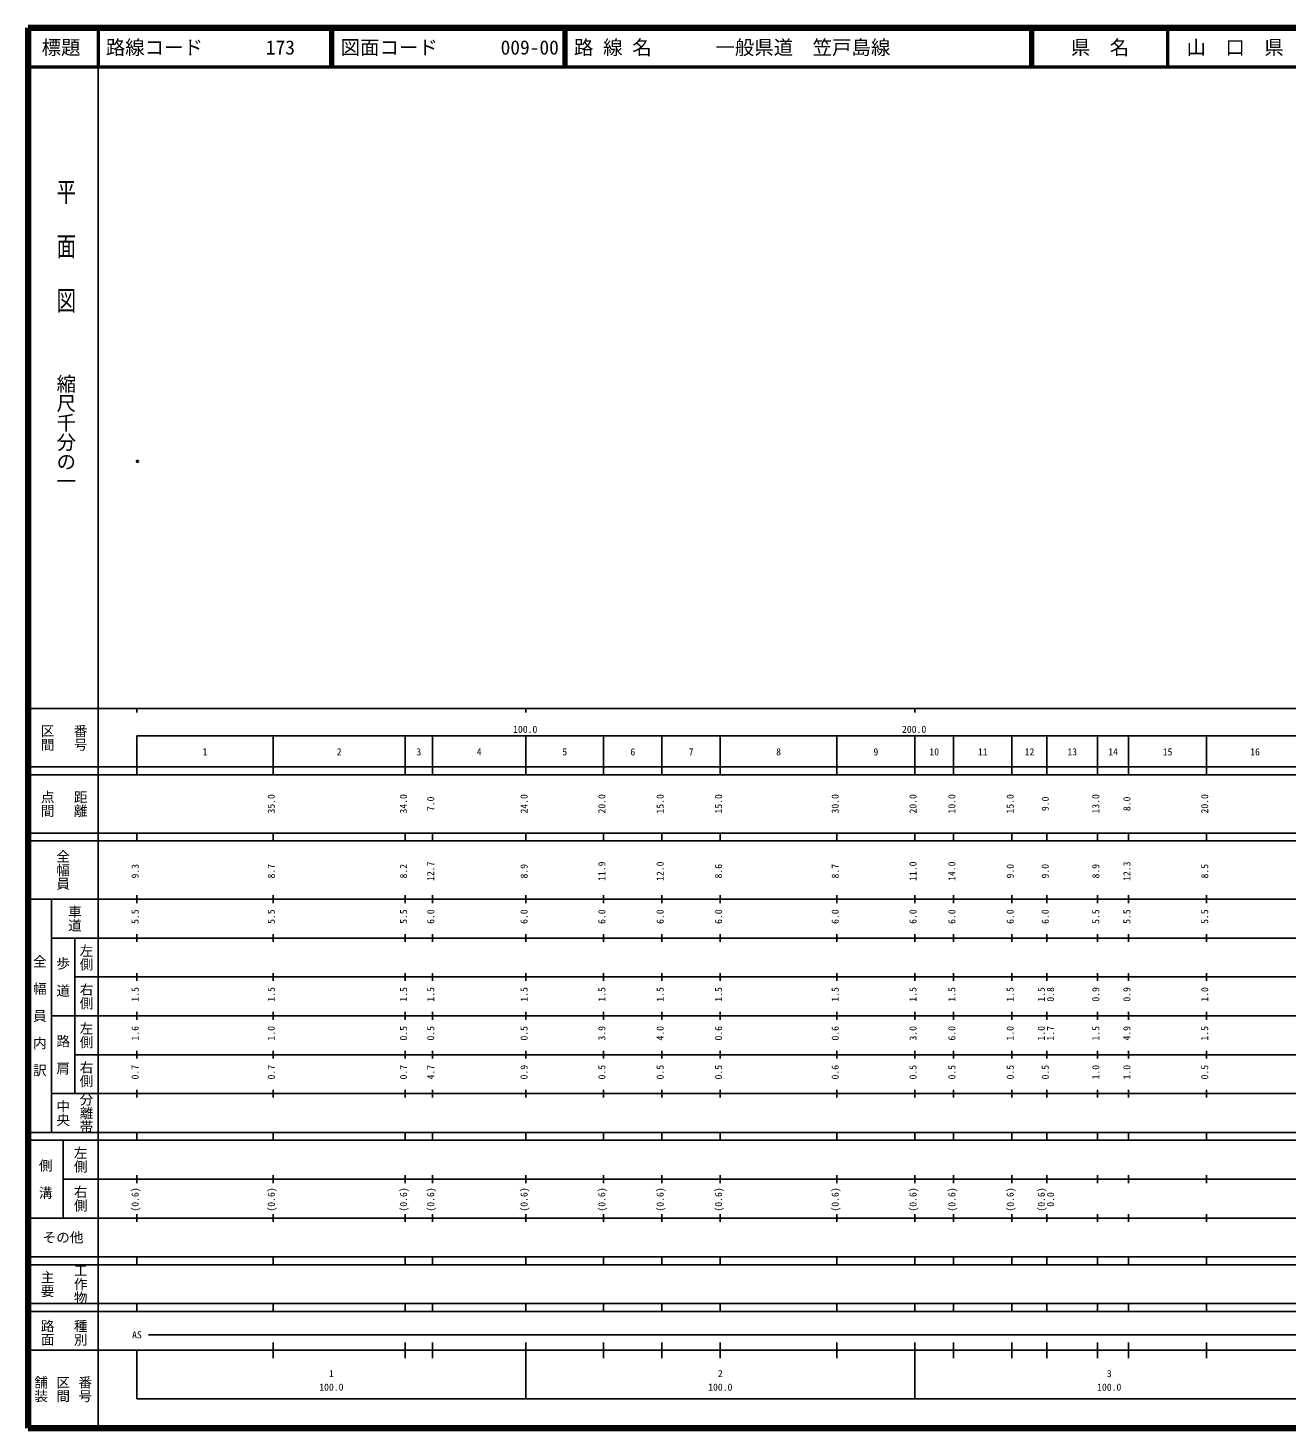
# Model space of a CAD drawing. Units: millimetres on the paper. Extents: x 40 to 680, y 20 to 380.
# Drawn here: x 40 to 363.7, y 20 to 380 of the extents above; entities that cross this region are included whole.
import ezdxf
from ezdxf.enums import TextEntityAlignment as Align

# ---------------------------------------------------------------- set-up
doc = ezdxf.new("R2010")
doc.units = ezdxf.units.MM
doc.header["$PDMODE"] = 32
doc.header["$PDSIZE"] = 0.5
doc.layers.add('M-OTRS', color=6, linetype='Continuous')
doc.layers.add('M-TTL-TXT', color=7, linetype='Continuous')
for name, color, linetype, lineweight in [('M-TTL', 2, 'Continuous', 140), ('M-TTL-BAND', 7, 'Continuous', 25), ('M-TTL-LINE', 7, 'Continuous', 50)]:
    doc.layers.add(name, color=color, linetype=linetype, lineweight=lineweight)
doc.styles.add('@ＭＳ ゴシック', font='')
doc.styles.add('ＭＳ ゴシック', font='')
doc.styles.get('@ＭＳ ゴシック').set_extended_font_data('@MS Gothic')
doc.styles.get('ＭＳ ゴシック').set_extended_font_data('MS Gothic')

msp = doc.modelspace()

# ---------------------------------------------------------------- linework, layer by layer
at = {"layer": 'M-OTRS'}
msp.add_point((68.129, 268.575), dxfattribs=at)
at = {"layer": 'M-TTL'}
for p, q in [((40, 380), (40, 20)), ((680, 380), (40, 380)), ((40, 20), (680, 20))]:
    msp.add_line(p, q, dxfattribs=at)
at = {"layer": 'M-TTL-BAND'}
for p, q in [((58, 370), (58, 20)), ((40, 205), (579, 205)), ((68, 205), (68, 204)), ((168, 205), (168, 204)), ((268, 205), (268, 204)), ((68, 198), (579, 198)), ((68, 198), (68, 188)), ((103, 188), (103, 198)), ((137, 188), (137, 198)), ((144, 188), (144, 198)), ((168, 188), (168, 198)), ((188, 188), (188, 198)), ((203, 188), (203, 198)), ((218, 188), (218, 198)), ((248, 188), (248, 198)), ((268, 188), (268, 198)), ((278, 188), (278, 198)), ((293, 188), (293, 198)), ((302, 188), (302, 198)), ((315, 188), (315, 198)), ((323, 188), (323, 198)), ((343, 188), (343, 198)), ((40, 190), (579, 190)), ((40, 188), (579, 188)), ((40, 173), (579, 173)), ((68, 171), (68, 173)), ((103, 171), (103, 173)), ((137, 171), (137, 173)), ((144, 171), (144, 173)), ((168, 171), (168, 173)), ((188, 171), (188, 173)), ((203, 171), (203, 173)), ((218, 171), (218, 173)), ((248, 171), (248, 173)), ((268, 171), (268, 173)), ((278, 171), (278, 173)), ((293, 171), (293, 173)), ((302, 171), (302, 173)), ((315, 171), (315, 173)), ((323, 171), (323, 173)), ((343, 171), (343, 173)), ((40, 171), (579, 171)), ((40, 156), (579, 156)), ((46, 96), (46, 156)), ((68, 155), (68, 157)), ((103, 155), (103, 157)), ((137, 155), (137, 157)), ((144, 155), (144, 157)), ((168, 155), (168, 157)), ((188, 155), (188, 157)), ((203, 155), (203, 157)), ((218, 155), (218, 157)), ((248, 155), (248, 157)), ((268, 155), (268, 157)), ((278, 155), (278, 157)), ((293, 155), (293, 157)), ((302, 155), (302, 157)), ((315, 155), (315, 157)), ((323, 155), (323, 157)), ((343, 155), (343, 157)), ((46, 146), (579, 146)), ((52, 146), (52, 106)), ((68, 145), (68, 147)), ((103, 145), (103, 147)), ((137, 145), (137, 147)), ((144, 145), (144, 147)), ((168, 145), (168, 147)), ((188, 145), (188, 147)), ((203, 145), (203, 147)), ((218, 145), (218, 147)), ((248, 145), (248, 147)), ((268, 145), (268, 147)), ((278, 145), (278, 147)), ((293, 145), (293, 147)), ((302, 145), (302, 147)), ((315, 145), (315, 147)), ((323, 145), (323, 147)), ((343, 145), (343, 147)), ((68, 135), (68, 137)), ((103, 135), (103, 137)), ((137, 135), (137, 137)), ((144, 135), (144, 137)), ((168, 135), (168, 137)), ((188, 135), (188, 137)), ((203, 135), (203, 137)), ((218, 135), (218, 137)), ((248, 135), (248, 137)), ((268, 135), (268, 137)), ((278, 135), (278, 137)), ((293, 135), (293, 137)), ((302, 135), (302, 137)), ((315, 135), (315, 137)), ((323, 135), (323, 137)), ((343, 135), (343, 137)), ((52, 136), (579, 136)), ((46, 126), (579, 126)), ((68, 125), (68, 127)), ((103, 125), (103, 127)), ((137, 125), (137, 127)), ((144, 125), (144, 127)), ((168, 125), (168, 127)), ((188, 125), (188, 127)), ((203, 125), (203, 127)), ((218, 125), (218, 127)), ((248, 125), (248, 127)), ((268, 125), (268, 127)), ((278, 125), (278, 127)), ((293, 125), (293, 127)), ((302, 125), (302, 127)), ((315, 125), (315, 127)), ((323, 125), (323, 127)), ((343, 125), (343, 127)), ((52, 116), (579, 116)), ((68, 115), (68, 117)), ((103, 115), (103, 117)), ((137, 115), (137, 117)), ((144, 115), (144, 117)), ((168, 115), (168, 117)), ((188, 115), (188, 117)), ((203, 115), (203, 117)), ((218, 115), (218, 117)), ((248, 115), (248, 117)), ((268, 115), (268, 117)), ((278, 115), (278, 117)), ((293, 115), (293, 117)), ((302, 115), (302, 117)), ((315, 115), (315, 117)), ((323, 115), (323, 117)), ((343, 115), (343, 117)), ((46, 106), (579, 106)), ((68, 105), (68, 107)), ((103, 105), (103, 107)), ((137, 105), (137, 107)), ((144, 105), (144, 107)), ((168, 105), (168, 107)), ((188, 105), (188, 107)), ((203, 105), (203, 107)), ((218, 105), (218, 107)), ((248, 105), (248, 107)), ((268, 105), (268, 107)), ((278, 105), (278, 107)), ((293, 105), (293, 107)), ((302, 105), (302, 107)), ((315, 105), (315, 107)), ((323, 105), (323, 107)), ((343, 105), (343, 107)), ((40, 96), (579, 96)), ((40, 94), (579, 94)), ((49, 94), (49, 74)), ((68, 94), (68, 96)), ((103, 94), (103, 96)), ((137, 94), (137, 96)), ((144, 94), (144, 96)), ((168, 94), (168, 96)), ((188, 94), (188, 96)), ((203, 94), (203, 96)), ((218, 94), (218, 96)), ((248, 94), (248, 96)), ((268, 94), (268, 96)), ((278, 94), (278, 96)), ((293, 94), (293, 96)), ((302, 94), (302, 96)), ((315, 94), (315, 96)), ((323, 94), (323, 96)), ((343, 94), (343, 96)), ((49, 84), (579, 84)), ((68, 83), (68, 85)), ((103, 83), (103, 85)), ((137, 83), (137, 85)), ((144, 83), (144, 85)), ((168, 83), (168, 85)), ((188, 83), (188, 85)), ((203, 83), (203, 85)), ((218, 83), (218, 85)), ((248, 83), (248, 85)), ((268, 83), (268, 85)), ((278, 83), (278, 85)), ((293, 83), (293, 85)), ((302, 83), (302, 85)), ((315, 83), (315, 85)), ((323, 83), (323, 85)), ((343, 83), (343, 85)), ((40, 74), (579, 74)), ((68, 73), (68, 75)), ((103, 73), (103, 75)), ((137, 73), (137, 75)), ((144, 73), (144, 75)), ((168, 73), (168, 75)), ((188, 73), (188, 75)), ((203, 73), (203, 75)), ((218, 73), (218, 75)), ((248, 73), (248, 75)), ((268, 73), (268, 75)), ((278, 73), (278, 75)), ((293, 73), (293, 75)), ((302, 73), (302, 75)), ((315, 73), (315, 75)), ((323, 73), (323, 75)), ((343, 73), (343, 75)), ((40, 64), (579, 64)), ((40, 62), (579, 62)), ((68, 62), (68, 64)), ((103, 62), (103, 64)), ((137, 62), (137, 64)), ((144, 62), (144, 64)), ((168, 62), (168, 64)), ((188, 62), (188, 64)), ((203, 62), (203, 64)), ((218, 62), (218, 64)), ((248, 62), (248, 64)), ((268, 62), (268, 64)), ((278, 62), (278, 64)), ((293, 62), (293, 64)), ((302, 62), (302, 64)), ((315, 62), (315, 64)), ((323, 62), (323, 64)), ((343, 62), (343, 64)), ((40, 52), (579, 52)), ((68, 50), (68, 52)), ((103, 50), (103, 52)), ((137, 50), (137, 52)), ((144, 50), (144, 52)), ((168, 50), (168, 52)), ((188, 50), (188, 52)), ((203, 50), (203, 52)), ((218, 50), (218, 52)), ((248, 50), (248, 52)), ((268, 50), (268, 52)), ((278, 50), (278, 52)), ((293, 50), (293, 52)), ((302, 50), (302, 52)), ((315, 50), (315, 52)), ((323, 50), (323, 52)), ((343, 50), (343, 52)), ((40, 50), (579, 50)), ((71, 44), (475, 44)), ((40, 40), (579, 40)), ((68, 40), (68, 27.5)), ((103, 38), (103, 42)), ((137, 38), (137, 42)), ((144, 38), (144, 42)), ((168, 27.5), (168, 42)), ((188, 38), (188, 42)), ((203, 38), (203, 42)), ((218, 38), (218, 42)), ((248, 38), (248, 42)), ((268, 27.5), (268, 42)), ((278, 38), (278, 42)), ((293, 38), (293, 42)), ((302, 38), (302, 42)), ((315, 38), (315, 42)), ((323, 38), (323, 42)), ((343, 38), (343, 42)), ((68, 27.5), (579, 27.5))]:
    msp.add_line(p, q, dxfattribs=at)
at = {"layer": 'M-TTL-LINE'}
for p, q in [((58, 380), (58, 370)), ((117.75, 380), (117.75, 370)), ((118.25, 380), (118.25, 370)), ((177.75, 380), (177.75, 370)), ((178.25, 380), (178.25, 370)), ((297.75, 380), (297.75, 370)), ((298.25, 380), (298.25, 370)), ((333, 380), (333, 370)), ((40, 370), (680, 370))]:
    msp.add_line(p, q, dxfattribs=at)

# ---------------------------------------------------------------- texts
at = {"layer": 'M-TTL-BAND', "style": '@ＭＳ ゴシック', "width": 1.4}
msp.add_text('平  面  図', height=3.666, rotation=270, dxfattribs=at).set_placement((49.777, 306.475), align=Align.MIDDLE_RIGHT)
at = {"layer": 'M-TTL-BAND', "style": '@ＭＳ ゴシック'}
msp.add_text('縮尺千分の一', height=3.666, rotation=270, dxfattribs=at).set_placement((49.777, 261.03), align=Align.MIDDLE_RIGHT)
for s, p in [('区間', (45, 197.5)), ('番号', (53.5, 197.5)), ('点間', (45, 180.5)), ('距離', (53.5, 180.5)), ('全幅員', (49, 163.5)), ('車道', (52, 151)), ('左側', (55, 141)), ('全\u3000幅\u3000員\u3000内\u3000訳', (43, 126)), ('歩\u3000道', (49, 136)), ('右側', (55, 131)), ('左側', (55, 121)), ('路\u3000肩', (49, 116)), ('右側', (55, 111)), ('分離帯', (55, 101)), ('中央', (49, 101)), ('左側', (53.5, 89)), ('側\u3000溝', (44.5, 84)), ('右側', (53.5, 79)), ('工作物', (53.5, 57)), ('主要', (45, 57)), ('路面', (45, 44.5)), ('種別', (53.5, 44.5)), ('舗装', (43.333, 30)), ('区間', (49, 30)), ('番号', (54.667, 30))]:
    msp.add_text(s, height=2.566, rotation=270, dxfattribs=at).set_placement(p, align=Align.MIDDLE_CENTER)
at = {"layer": 'M-TTL-BAND', "style": 'ＭＳ ゴシック'}
for s, p in [('100.0', (167.844, 198.195)), ('200.0', (267.844, 198.195)), ('1', (85.5, 192.405)), ('2', (120, 192.405)), ('3', (140.5, 192.405)), ('4', (156, 192.405)), ('5', (178, 192.405)), ('6', (195.5, 192.405)), ('7', (210.5, 192.405)), ('8', (233, 192.405)), ('9', (258, 192.405)), ('10', (273, 192.405)), ('11', (285.5, 192.405)), ('12', (297.5, 192.405)), ('13', (308.5, 192.405)), ('14', (319, 192.405)), ('15', (333, 192.405)), ('16', (355.5, 192.405)), ('AS', (68, 42.5)), ('1', (118, 32.523)), ('2', (218, 32.523)), ('3', (318, 32.523)), ('100.0', (118, 29.033)), ('100.0', (218, 29.033)), ('100.0', (318, 29.033))]:
    msp.add_text(s, height=1.833, dxfattribs=at).set_placement(p, align=Align.BOTTOM_CENTER)
for s, p in [('35.0', (104, 180.5)), ('34.0', (138, 180.5)), ('7.0', (145, 180.5)), ('24.0', (169, 180.5)), ('20.0', (189, 180.5)), ('15.0', (204, 180.5)), ('15.0', (219, 180.5)), ('30.0', (249, 180.5)), ('20.0', (269, 180.5)), ('10.0', (279, 180.5)), ('15.0', (294, 180.5)), ('9.0', (303, 180.5)), ('13.0', (316, 180.5)), ('8.0', (324, 180.5)), ('20.0', (344, 180.5)), ('9.3', (69, 163.174)), ('8.7', (104, 163.174)), ('8.2', (138, 163.174)), ('12.7', (145, 163.174)), ('8.9', (169, 163.174)), ('11.9', (189, 163.174)), ('12.0', (204, 163.174)), ('8.6', (219, 163.174)), ('8.7', (249, 163.174)), ('11.0', (269, 163.174)), ('14.0', (279, 163.174)), ('9.0', (294, 163.174)), ('9.0', (303, 163.174)), ('8.9', (316, 163.174)), ('12.3', (324, 163.174)), ('8.5', (344, 163.174)), ('5.5', (69, 151.5)), ('5.5', (104, 151.5)), ('5.5', (138, 151.5)), ('6.0', (145, 151.5)), ('6.0', (169, 151.5)), ('6.0', (189, 151.5)), ('6.0', (204, 151.5)), ('6.0', (219, 151.5)), ('6.0', (249, 151.5)), ('6.0', (269, 151.5)), ('6.0', (279, 151.5)), ('6.0', (294, 151.5)), ('6.0', (303, 151.5)), ('5.5', (316, 151.5)), ('5.5', (324, 151.5)), ('5.5', (344, 151.5)), ('1.5', (69, 131.5)), ('1.5', (104, 131.5)), ('1.5', (138, 131.5)), ('1.5', (145, 131.5)), ('1.5', (169, 131.5)), ('1.5', (189, 131.5)), ('1.5', (204, 131.5)), ('1.5', (219, 131.5)), ('1.5', (249, 131.5)), ('1.5', (269, 131.5)), ('1.5', (279, 131.5)), ('1.5', (294, 131.5)), ('1.5', (302, 131.5)), ('0.8', (304.37, 131.5)), ('0.9', (316, 131.5)), ('0.9', (324, 131.5)), ('1.0', (344, 131.5)), ('1.6', (69, 121.5)), ('1.0', (104, 121.5)), ('0.5', (138, 121.5)), ('0.5', (145, 121.5)), ('0.5', (169, 121.5)), ('3.9', (189, 121.5)), ('4.0', (204, 121.5)), ('0.6', (219, 121.5)), ('0.6', (249, 121.5)), ('3.0', (269, 121.5)), ('6.0', (279, 121.5)), ('1.0', (294, 121.5)), ('1.0', (302, 121.5)), ('1.7', (304.37, 121.5)), ('1.5', (316, 121.5)), ('4.9', (324, 121.5)), ('1.5', (344, 121.5)), ('0.7', (69, 111.5)), ('0.7', (104, 111.5)), ('0.7', (138, 111.5)), ('4.7', (145, 111.5)), ('0.9', (169, 111.5)), ('0.5', (189, 111.5)), ('0.5', (204, 111.5)), ('0.5', (219, 111.5)), ('0.6', (249, 111.5)), ('0.5', (269, 111.5)), ('0.5', (279, 111.5)), ('0.5', (294, 111.5)), ('0.5', (303, 111.5)), ('1.0', (316, 111.5)), ('1.0', (324, 111.5)), ('0.5', (344, 111.5)), ('(0.6)', (69, 78.764)), ('(0.6)', (104, 78.764)), ('(0.6)', (138, 78.764)), ('(0.6)', (145, 78.764)), ('(0.6)', (169, 78.764)), ('(0.6)', (189, 78.764)), ('(0.6)', (204, 78.764)), ('(0.6)', (219, 78.764)), ('(0.6)', (249, 78.764)), ('(0.6)', (269, 78.764)), ('(0.6)', (279, 78.764)), ('(0.6)', (294, 78.764)), ('(0.6)', (302, 78.764)), ('0.0', (304.37, 78.764))]:
    msp.add_text(s, height=1.833, rotation=90, dxfattribs=at).set_placement(p, align=Align.BOTTOM_CENTER)
msp.add_text('その他', height=2.566, dxfattribs=at).set_placement((49, 69), align=Align.MIDDLE_CENTER)
at = {"layer": 'M-TTL-TXT', "style": 'ＭＳ ゴシック'}
for s, p in [('標題', (48.5, 375)), ('県\u3000名', (315.625, 375)), ('山\u3000口\u3000県', (350.375, 375))]:
    msp.add_text(s, height=3.666, dxfattribs=at).set_placement(p, align=Align.MIDDLE_CENTER)
for s, p in [('路線コード', (60, 375)), ('173', (101.142, 375)), ('図面コード', (120.38, 375)), ('009-00', (161.521, 375)), ('路 線 名', (180.38, 375)), ('一般県道\u3000笠戸島線', (216.734, 375))]:
    msp.add_text(s, height=3.666, dxfattribs=at).set_placement(p, align=Align.MIDDLE_LEFT)

doc.saveas('drawing.dxf')
